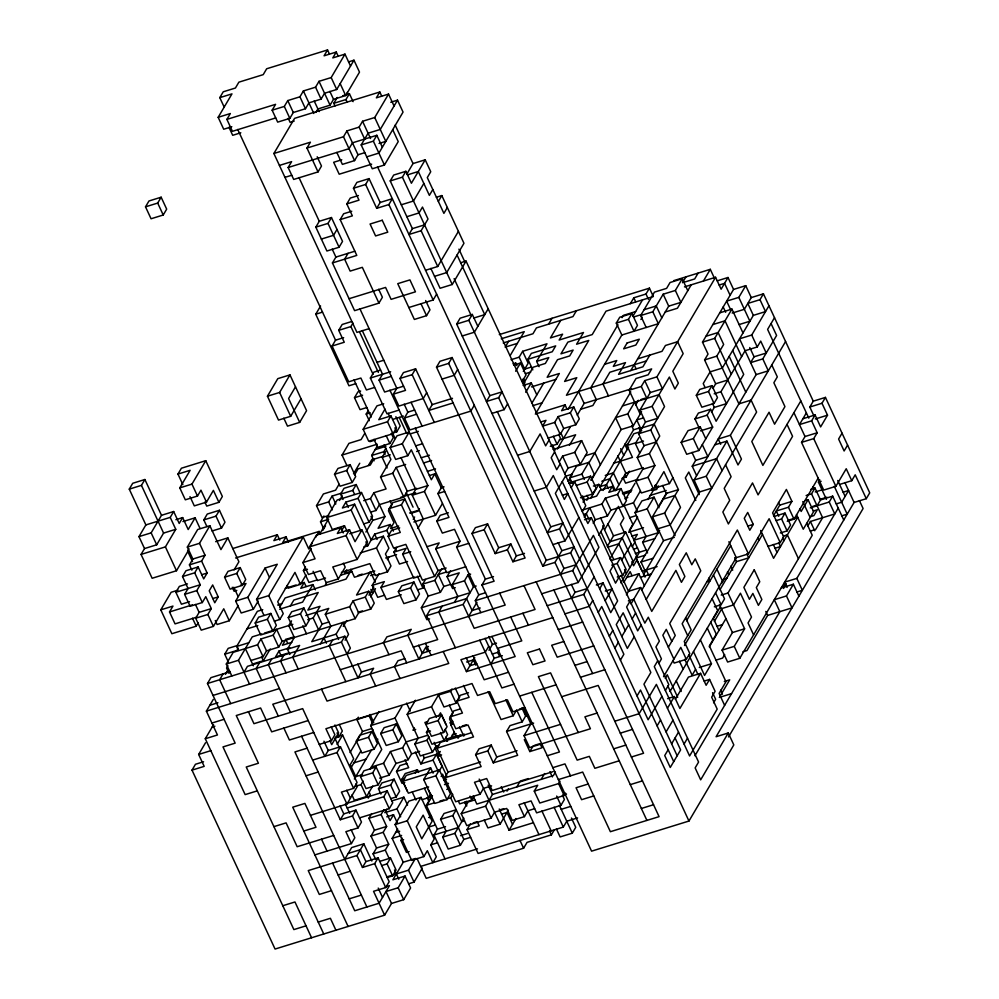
<?xml version="1.0" encoding="UTF-8"?>
<svg xmlns="http://www.w3.org/2000/svg" width="999" height="999" viewBox="0 0 999 999"><rect width="100%" height="100%" fill="white"/><g stroke="black" fill="none" stroke-linecap="round" stroke-linejoin="round"><path stroke-width="1.5" d="M145.517 206.83L148.976 200.974L161.139 197.215L166.683 209.141L163.224 214.997L151.061 218.769L145.517 206.83L157.692 203.072L161.139 197.215M224.101 106.918L219.792 97.64L223.252 91.783L235.427 88.024L238.873 82.168L263.224 74.638L266.671 68.769L327.535 49.95L329.383 53.921M231.818 126.723L223.701 129.233L218.169 117.308L231.968 93.881L219.792 97.64M275.712 117.932L232.43 131.319L226.898 119.393L230.344 113.536L218.169 117.308M315.834 112.462L317.907 108.953L330.082 105.182L333.529 99.326L345.704 95.567L359.503 72.128L353.971 60.202L336.713 89.485L324.55 93.257L321.091 99.113L308.916 102.872L305.469 108.741L293.294 112.5L289.847 118.357L277.672 122.128L272.14 110.19L275.587 104.333L226.898 119.393M272.14 110.19L284.315 106.431L287.762 100.574L299.937 96.803L303.384 90.946L315.559 87.188L319.006 81.331L331.181 77.56L344.98 54.133L350.524 66.059M327.535 49.95L324.088 55.807L336.263 52.048L338.099 56.019M369.118 328.646L356.943 332.405L273.888 153.496L294.593 118.344L379.807 91.995L381.655 95.966M336.263 52.048L332.804 57.905L344.98 54.133M317.183 156.781L321.491 166.059L318.032 171.915L293.694 179.445L288.149 167.507L291.608 161.651L279.433 165.422M318.032 171.915L306.968 148.052L310.414 142.195L273.888 153.496M335.027 105.956L333.791 103.309L337.25 97.452M333.791 103.309L345.966 99.538L349.413 93.681L353.109 101.636M138.973 536.625L145.879 524.912L129.271 489.135L132.717 483.279L144.892 479.508L161.501 515.297L151.149 532.867L138.973 536.625L144.518 548.563L141.059 554.42L152.135 578.271L176.486 570.741L188.212 550.824M306.968 148.052L343.481 136.763L346.928 130.906L359.103 127.135L362.562 121.279L374.725 117.52L388.536 94.093L394.068 106.019M129.271 489.135L141.446 485.364L144.892 479.508M379.807 91.995L376.361 97.852L388.536 94.093M392.707 129.658L398.239 141.583L384.44 165.01L372.265 168.781L361.188 144.917L368.094 133.204L380.269 129.445L397.515 100.162L403.059 112.088L378.908 153.084L366.733 156.855M336.85 152.447L342.382 164.385L354.558 160.614L358.004 154.758L364.772 152.672M315.834 227.148L319.28 221.291L331.456 217.532L342.532 241.383L339.086 247.24L326.91 251.011L315.834 227.148L328.009 223.389L331.456 217.532M361.188 144.917L373.364 141.159L376.823 135.302L382.355 147.228M182.879 484.677L177.959 474.075L181.406 468.219L205.757 460.689L222.365 496.466L218.918 502.322L206.743 506.093L204.895 502.11M378.696 289.31L382.392 297.265L378.933 303.122L354.595 310.652L332.442 262.937L356.793 255.407L340.184 219.618L352.36 215.859L346.815 203.933L358.991 200.162L353.459 188.237L356.905 182.38L369.081 178.609L380.157 202.472L376.698 208.329L365.634 184.465L369.081 178.609M346.815 203.933L350.274 198.077L358.391 195.567M189.997 496.603L194.305 505.881L206.481 502.11L200.949 490.184L197.49 496.041L185.327 499.812L179.783 487.874L190.135 470.304L177.959 474.075M340.184 219.618L343.631 213.761L351.748 211.251M337 229.458L333.541 235.314L321.366 239.073M145.879 524.912L170.23 517.382L173.676 511.525L179.208 523.451L182.667 517.594L188.199 529.532L195.105 517.819L200.025 528.421M179.783 487.874L191.958 484.115L205.757 460.689M144.518 548.563L156.693 544.792L163.586 533.079L175.762 529.32L170.23 517.382M332.442 262.937L335.901 257.08L354.832 251.224M141.059 554.42L165.409 546.89L175.762 529.32M406.855 216.708L419.018 212.937L422.477 207.08L428.009 219.006L421.116 230.719L408.941 234.49L412.387 228.634L390.234 180.919L393.693 175.062L405.869 171.304L411.401 183.229L425.199 159.803L430.744 171.728L427.285 177.585L443.893 213.361L447.352 207.505M348.064 253.309L344.618 259.166L350.149 271.104L362.325 267.332L378.933 303.122M301.036 398.738L290.684 416.308L278.509 420.079L267.445 396.216L277.797 378.646L289.96 374.887L306.581 410.664L299.675 422.377L287.5 426.148L283.816 418.194M355.731 383.691L348.963 385.789L315.746 314.223L320.579 306.019M206.481 502.11L213.386 490.397L218.918 502.322M390.234 180.919L402.41 177.16L405.869 171.304M376.698 208.329L388.873 204.558L392.332 198.701L380.157 202.472M406.818 174.101L413.024 163.561L425.199 159.803M191.883 570.167L189.423 564.872L192.882 559.015L187.337 547.09L197.69 529.507L209.865 525.749L220.941 549.6L227.834 537.887L238.911 561.75L234.078 569.942M206.893 526.535L203.821 519.905L207.268 514.048L219.443 510.289L224.987 522.215L221.528 528.071L212.063 530.993M267.445 396.216L279.62 392.457L289.96 374.887M188.986 548.726L187.6 551.061L192.52 561.663M187.337 547.09L199.513 543.319L209.865 525.749M198.289 622.664L196.216 626.186L171.865 633.716L160.789 609.852L171.141 592.282L177.909 590.197M203.821 519.905L215.996 516.146L219.443 510.289M215.26 620.529L217.108 624.512L229.283 620.741L223.751 608.816L213.399 626.385L201.224 630.157L195.692 618.219L207.854 614.46L211.313 608.603L205.769 596.678L202.322 602.534L190.147 606.293L184.615 594.368L188.062 588.511L182.53 576.585L185.976 570.729L198.152 566.957L203.684 578.883L207.143 573.026L201.598 561.101L205.045 555.244L199.513 543.319M295.504 386.813L288.599 398.526L299.675 422.377M189.548 601.698L181.431 604.208L175.886 592.282L179.345 586.413L187.45 583.903M196.691 617.182L175.05 623.875L169.518 611.95L172.964 606.093L160.789 609.852M423.838 183.441L413.486 201.011L401.311 204.77M182.53 576.585L194.705 572.814L198.152 566.957M374.525 387.462L366.408 389.972L360.876 378.047L348.701 381.805L332.093 346.029L344.268 342.257L338.723 330.332L342.182 324.475L351.648 321.541M332.093 346.029L335.539 340.172L343.656 337.662M338.723 330.332L350.899 326.573L352.972 323.052M432.829 189.51L429.37 195.367L418.306 171.516L407.48 174.862M184.615 594.368L196.791 590.609L200.237 584.752L194.705 572.814M438.361 201.436L441.808 195.579L463.961 243.294L446.703 272.577L434.528 276.348M195.692 618.219L199.138 612.362L211.313 608.603M224.588 577.222L228.034 571.353L240.21 567.594L245.742 579.52L242.295 585.377L230.12 589.148L224.588 577.222L236.763 573.451L240.21 567.594M218.207 596.89L214.76 602.747L209.228 590.821L212.675 584.964L218.207 596.89L212.799 598.563M366.795 407.555L360.04 409.64L354.495 397.714L357.954 391.858L360.651 391.021M258.192 601.036L253.371 609.24L241.196 612.999L235.652 601.073L246.004 583.503L240.597 585.177M279.782 540.072L277.322 534.765L273.876 540.621L286.051 536.863L288.511 542.157M399.15 410.052L386.975 413.811L370.367 378.034L373.813 372.177L380.582 370.08M425.549 270.267L437.724 266.508L458.416 231.368M229.283 620.741L238.249 605.519M235.652 601.073L247.827 597.302L265.085 568.019L277.26 564.26L256.556 599.4L263.936 615.309M286.051 536.863L282.592 542.719L319.118 531.418L320.342 534.065M403.559 386.188L384.627 392.045L379.083 380.119L382.542 374.263L362.237 330.532M408.828 307.517L433.166 299.987L436.625 294.131M257.317 790.858L245.142 794.617L222.989 746.915L235.165 743.144L207.48 683.503L210.926 677.647L229.87 671.79M228.421 662.175L224.738 654.22L228.184 648.363L237.65 645.441M346.965 465.684L342.045 455.082L348.938 443.369L361.114 439.597L364.56 433.741M369.268 420.704L366.196 414.073L368.256 410.564M349.051 298.713L385.577 287.425L391.108 299.35L415.459 291.82L409.927 279.895L397.752 283.654L414.36 319.443L426.536 315.672L429.982 309.815L425.674 300.537M334.528 474.288L337.974 468.431L350.149 464.66L355.681 476.585L352.235 482.442L340.06 486.213L334.528 474.288L346.69 470.517L350.149 464.66M328.808 515.509L322.04 517.607L316.508 505.681L323.401 493.968L335.577 490.197L339.023 484.34M384.99 409.128L378.783 419.68L390.959 415.909L396.491 427.834L393.044 433.691L368.693 441.221L363.161 429.295L376.96 405.869L383.716 403.783M231.83 675.973L226.298 664.048L233.192 652.335L257.542 644.805L260.989 638.948L273.164 635.177L276.611 629.32L282.155 641.258L278.696 647.115L266.521 650.873L263.074 656.73L250.899 660.501M238.486 650.449L236.638 646.478L257.342 611.338L262.749 609.665M256.556 599.4L268.731 595.629L303.234 537.062L308.766 548.988L312.212 543.131M430.844 268.394L440.072 288.274L452.247 284.503L466.046 261.076L587.849 523.488L591.308 517.632L668.818 684.615L665.371 690.471M223.102 673.888L219.655 679.745L230.732 703.596M227.934 665.684L226.561 668.031L229.021 673.326M238.286 648.114L236.913 650.461L224.738 654.22M255.195 623.039L258.641 617.182L270.816 613.423L276.348 625.349L272.902 631.206L260.727 634.964L255.195 623.039L267.357 619.28L270.816 613.423M225.437 674.35L228.197 669.667M426.685 392.682L423.239 398.539L398.888 406.069L393.344 394.143L405.519 390.372L399.987 378.446L403.434 372.59L415.609 368.831L432.217 404.607L428.771 410.464L453.121 402.934M316.508 505.681L328.671 501.91L332.13 496.053L341.596 493.131M306.044 925.823L293.868 929.594L205.282 738.748L217.457 734.977L206.381 711.126L213.287 699.412M393.344 394.143L396.803 388.286L359.89 308.766M226.298 664.048L238.461 660.289L252.272 636.85L261.738 633.928M323.576 528.446L320.504 521.815L323.951 515.959M343.369 563.211L345.217 567.182L338.324 578.908L326.149 582.667L320.604 570.741L308.429 574.5L302.897 562.574L315.072 558.816L309.54 546.878L316.433 535.164L340.784 527.634L343.244 532.942M346.953 531.056L344.493 525.761L332.317 529.52L326.785 517.594L337.138 500.024L361.488 492.495L372.552 516.358L369.106 522.215L363.698 523.888M343.044 499.475L340.584 494.168L344.031 488.311L356.206 484.552L359.902 492.495M315.672 537.275L319.118 531.418M353.534 473.788L359.752 463.236M399.987 378.446L412.162 374.687L415.609 368.831M302.897 562.574L311.176 548.513M320.155 533.291L328.434 519.23M339.473 500.487L342.232 495.804M354.645 474.725L358.104 468.856L370.279 465.097L373.726 459.24L383.191 456.306M322.752 530.481L325.512 525.786M363.161 429.295L387.5 421.765L390.959 415.909M279.62 607.317L285.14 597.951L346.004 579.12L351.536 569.755M317.083 579.957L308.966 582.467L303.421 570.529L305.494 567.02M244.006 672.215L247.452 666.358L344.842 636.238L350.374 648.164L346.928 654.02M374.126 460.801L371.665 455.494L377.185 446.128M205.282 738.748L213.561 724.687M361.488 492.495L358.029 498.351L345.854 502.122L342.407 507.979L354.583 504.208L371.191 539.997L383.366 536.226L388.898 548.151L385.452 554.008L390.984 565.946L387.537 571.803L375.362 575.561L369.83 563.636L341.421 572.427M340.584 494.168L352.759 490.409L356.206 484.552M368.469 465.334L371.928 459.478L374.625 458.641M386.863 876.885L408.504 870.191L415.409 858.478L403.234 862.237L392.882 879.807L405.057 876.048L410.589 887.974L403.696 899.687L391.521 903.446L384.615 915.171L275.062 949.05L192.008 770.129L204.183 766.37L198.651 754.445L205.544 742.732M274.388 621.166L279.795 619.492L283.254 613.636L277.71 601.71L294.967 572.415L300.499 584.353L288.324 588.111L287.1 585.464M300.499 584.353L306.019 574.974M192.008 770.129L195.454 764.272L203.571 761.762M290.409 605.894L293.868 600.037L318.206 592.507L307.867 610.077L320.03 606.318L313.137 618.031L307.729 619.705M306.056 586.45L304.22 582.467L300.761 588.324L312.937 584.565L315.397 589.86M489.897 395.616L502.072 391.858L498.626 397.714L486.451 401.473L489.897 395.616L456.68 324.051L460.127 318.194L472.302 314.435L477.847 326.361M259.628 662.587L256.181 668.443L261.713 680.369M371.665 455.494L383.828 451.735L385.901 448.214M474.275 405.244L470.829 411.101L409.965 429.92L404.42 417.994L407.867 412.137L414.635 410.052M373.988 439.348L377.684 447.302L389.847 443.531L393.306 437.674L391.458 433.703M391.346 433.491L396.753 431.818L400.199 425.961L395.891 416.683M340.784 527.634L337.337 533.491L349.5 529.732L355.045 541.658L361.938 529.945L367.482 541.87L357.13 559.44L332.779 566.97L338.324 578.908M326.785 517.594L351.136 510.064L354.583 504.208M387.1 467.957L382.18 457.355L385.639 451.498M288.261 617.607L291.708 611.75L303.883 607.979L309.415 619.904L305.969 625.761L293.793 629.532L288.261 617.607L300.437 613.836L303.883 607.979M252.522 664.06L263.336 660.714L270.242 649M512.924 561.763L516.371 555.906L510.839 543.98L507.38 549.837L512.924 561.763L525.099 558.004L436.501 367.157L439.96 361.301L452.135 357.53L546.253 560.302L542.807 566.158L448.676 363.386L452.135 357.53M390.122 447.515L397.015 435.801L409.19 432.03L402.285 443.743L390.122 447.515L395.654 459.44L407.829 455.669L411.276 449.812L427.884 485.601L424.438 491.458L412.262 495.217L423.339 519.08L417.819 528.446M341.733 530.444L344.493 525.761M291.546 620.879L288.786 625.561L294.318 637.487L287.425 649.2L289.885 654.507M312.937 584.565L302.585 602.135L279.595 609.24M456.68 324.051L468.856 320.292L472.302 314.435M271.803 658.828L268.344 664.685L290.497 712.387M309.54 546.878L346.054 535.589L349.5 529.732M363.711 500.661L370.467 498.563L373.926 492.707L386.089 488.948L380.557 477.023L390.909 459.44L384.14 444.867M289.785 647.739L278.958 651.086L275.512 656.942L287.687 653.184M293.981 636.863L285.864 639.372L282.417 645.229L291.883 642.307M283.978 655.057L280.519 660.913L286.064 672.839M325.374 584.777L326.76 582.429M488.186 308.791L474.388 332.217L462.212 335.976M380.557 477.023L392.732 473.251L396.178 467.395L405.644 464.473M457.667 369.455L454.22 375.312L442.045 379.083M370.592 512.162L376.011 510.489L379.458 504.632L403.808 497.102L407.255 491.246L416.72 488.324M365.921 532.042L372.814 520.329L384.99 516.57L373.926 492.707M346.778 569.755L344.717 573.276L351.473 571.178M320.492 643.768L330.844 626.198L325.312 614.26L328.758 608.403L305.769 615.521M388.112 536.226L400.287 532.455L389.21 508.603L392.657 502.747L404.832 498.976L438.062 570.541L434.602 576.398L422.427 580.169L405.819 544.38L393.643 548.151L388.112 536.226L391.558 530.369L399.675 527.859M363.686 547.102L367.744 545.854L374.637 534.14L386.813 530.369L390.272 524.512L393.344 531.143M384.99 516.57L378.097 528.284L390.272 524.512M328.883 622.015L322.128 624.1L311.775 641.67L336.114 634.14L343.019 622.427L348.551 634.353L345.105 640.209M389.21 508.603L401.386 504.832L404.832 498.976M360.239 552.959L376.461 547.939L383.366 536.226M391.221 527.322L393.981 522.639L388.449 510.714L391.895 504.857L390.047 500.874M412.262 495.217L415.709 489.36L427.884 485.601M325.312 614.26L349.65 606.73L353.109 600.874L365.284 597.115L368.731 591.258L374.263 603.184L370.816 609.04L358.641 612.812L355.194 618.668L282.155 641.258M332.667 639.997L329.22 645.854L345.829 681.643M508.628 341.283L505.182 347.14L517.357 343.381M343.281 626.41L346.728 620.554M441.558 488.461L434.79 473.888L431.343 479.745L389.922 390.172M384.478 595.242L377.722 597.327L372.177 585.402L379.083 573.688M387.362 559.627L388.736 557.28M407.567 561.55L399.45 564.06L393.918 552.122L396.678 547.44M413.236 519.33L414.61 516.982M419.443 508.791L418.069 511.126L411.301 513.224M207.48 683.503L341.396 642.095L344.842 636.238M368.993 595.229L373.826 587.037M510.452 355.095L524.25 331.668L501.261 338.773M370.641 596.865L375.462 588.673M401.323 594.817L386.438 599.425L380.906 587.487L384.353 581.63L372.177 585.402M480.831 612.612L475.299 600.674L478.746 594.817L456.605 547.115L460.052 541.258L454.52 529.32L442.345 533.091L436.8 521.166L448.976 517.395L437.912 493.543L441.358 487.687L444.056 486.85M420.467 575.986L413.711 578.071L402.634 554.22L406.081 548.364L393.918 552.122M514.348 365.384L515.721 363.037L516.958 365.696M511.063 359.69L519.168 357.18L522.627 351.323L546.965 343.793L536.625 361.363L539.085 366.67M515.634 371.228L520.467 363.037L526.011 374.962L522.552 380.819L525.012 386.126M413.873 522.002L435.514 515.309L442.407 503.596M527.897 359.278L531.343 353.421L555.694 345.891L552.247 351.748L527.897 359.278L532.817 369.88M548.601 324.138L552.047 318.281M523.326 371.453L528.159 363.249L522.627 351.323M436.8 521.166L440.259 515.309L448.376 512.799M491.983 413.411L504.158 409.64L507.617 403.783M398.351 591.67L401.798 585.814L413.973 582.055L419.505 593.98L416.059 599.837L403.883 603.608L398.351 591.67L410.527 587.912L413.973 582.055M522.477 381.755L523.863 379.408M523.513 383.628L533.166 367.22L545.342 363.461L548.788 357.605L536.625 361.363M560.776 320.367L550.424 337.937L562.599 334.178L559.14 340.035L583.491 332.505L576.585 344.218L588.761 340.447L564.61 381.456L576.785 377.684L566.433 395.254L651.648 368.906L648.201 374.762L636.026 378.521L629.133 390.234L640.197 414.098M525.761 392.282L531.281 382.917L536.813 394.842M375.711 686.038L370.179 674.113L373.626 668.256L361.451 672.015L358.004 677.871L341.396 642.095M465.721 566.783L446.778 572.639L435.701 548.788L439.16 542.932L426.985 546.69M576.398 310.751L572.951 316.608L536.426 327.897L532.979 333.753L503.221 342.957M429.57 618.881L426.873 619.717L421.328 607.792L428.234 596.078L422.702 584.14L425.462 579.457M319.28 744.417L331.456 740.646L334.902 734.789L331.218 726.835M417.545 589.797L422.964 588.124L424.338 585.776M531.98 403.034L543.718 383.129M310.439 815.346L346.965 804.045L341.433 792.12L353.596 788.361L357.055 782.504L340.447 746.715L328.271 750.486L324.812 756.343L302.672 708.628L253.971 723.688L248.439 711.763M334.827 738.149L338.886 736.887L342.332 731.031L339.26 724.4M337.075 744.38L342.595 735.014L353.671 758.865L350.224 764.722L355.756 776.648L362.512 774.562M422.702 584.14L434.865 580.382L441.77 568.668M535.876 413.336L559.34 373.501L547.165 377.272L557.517 359.69L569.692 355.931L573.139 350.075L560.963 353.833L567.869 342.12L592.22 334.59L606.018 311.164L653.358 296.528M312.65 760.102L336.988 752.572L340.447 746.715M350.037 752.547L362.462 731.468L356.918 719.542L358.304 717.195M488.723 646.303L485.277 652.16L460.926 659.69L466.458 671.615L515.159 656.555L481.93 584.989L494.105 581.218L471.965 533.503L475.412 527.647L487.587 523.888L498.663 547.739L495.204 553.596L484.14 529.745L487.587 523.888M455.282 587.712L452.584 588.548L447.04 576.623L450.499 570.754M413.336 647.127L437.674 639.597L426.61 615.734L430.057 609.877L466.57 598.588L472.115 610.514L480.232 608.004M428.234 596.078L440.409 592.307L443.856 586.45L450.624 584.365M356.331 741.071L359.777 735.214L371.953 731.455L377.485 743.381L374.038 749.238L361.863 752.996L356.331 741.071L368.506 737.312L371.953 731.455M454.408 602.347L457.854 596.49L452.322 584.565L459.215 572.852L447.04 576.623M370.005 769.367L381.73 749.462L370.654 725.599L378.933 711.55M442.232 606.118L438.773 611.975L455.394 647.752M351.173 767.532L360.826 751.136M371.878 732.392L373.251 730.044M540.571 422.015L545.978 420.342L542.532 426.198L554.695 422.427L558.154 416.571L570.329 412.812L573.776 406.955L579.308 418.881L575.861 424.737L563.686 428.496L560.239 434.353L548.064 438.124M566.895 408.828L565.047 404.857L561.6 410.714L573.776 406.955M452.322 584.565L464.485 580.806L467.944 574.949L470.641 574.113M580.694 409.278L592.869 405.519L596.316 399.662L590.784 387.724L621.84 335.015L616.296 323.089L619.755 317.232L631.917 313.461L637.462 325.387L634.003 331.243L628.471 319.318L631.917 313.461M428.471 646.503L425.774 647.34L418.868 659.053L407.792 635.202L411.251 629.333L386.9 636.863L383.454 642.732L388.986 654.657M549.1 439.997L545.641 445.854L540.109 433.928L529.757 451.498L517.582 455.257M568.256 409.066L617.944 324.725M622.077 317.694L623.463 315.347L635.639 311.588M630.357 303.634L633.816 297.777L645.991 294.018L649.437 288.162L653.134 296.104M380.669 733.541L384.128 727.684L396.303 723.925L401.835 735.851L398.389 741.708L386.213 745.466L380.669 733.541L392.844 729.782L396.303 723.925M354.37 778.995L371.628 749.712M376.461 741.508L377.834 739.16M360.502 776.648L363.948 770.791L376.123 767.02L381.655 778.945L378.209 784.802L366.034 788.573L360.502 776.648L372.677 772.876L376.123 767.02M370.654 725.599L395.005 718.069L401.898 706.355M550.287 446.291L557.055 444.193L560.501 438.336L558.653 434.365M426.61 615.734L463.124 604.445L473.476 586.875L476.186 586.038M632.879 316.271L642.532 299.875M346.965 804.045L357.317 786.475L356.081 783.828M554.632 451.923L551.186 457.779L556.718 469.705L560.164 463.848M557.23 449.113L570.342 426.848M577.247 415.134L584.14 403.421L631.493 388.786M301.573 736.251L340.322 819.742L343.781 813.885L355.956 810.127L361.488 822.052L358.042 827.909L345.866 831.668L351.398 843.593L314.885 854.894M355.619 786.275L361.026 784.602L363.099 781.081M481.93 584.989L485.389 579.133L493.506 576.623M646.178 327.485L640.646 315.559L654.445 292.133L666.62 288.361L670.067 282.505L682.242 278.746L687.774 290.672M438.661 745.491L435.964 746.328L432.505 752.185L420.342 755.943L414.797 744.018L418.244 738.161L407.18 714.31L415.459 700.249M640.908 319.53L642.295 317.195M559.14 461.975L562.587 456.118L574.762 452.36L581.655 440.646L587.2 452.572L580.294 464.285L568.119 468.044L564.672 473.901M468.668 616.371L476.948 602.31M569.405 445.342L575.624 434.802L559.39 439.822M340.322 819.742L352.497 815.983L355.956 810.127M371.378 767.032L383.554 763.261L390.447 751.548L402.622 747.789L406.081 741.932L427.722 735.239M351.935 794.992L354.395 800.299L366.571 796.528L372.777 785.988M640.646 315.559L652.822 311.788L663.174 294.218L675.349 290.459L682.242 278.746M368.206 798.164L370.279 794.655L369.043 791.995M380.931 794.08L378.471 788.785L381.93 782.929L394.093 779.158L399.637 791.096L396.191 796.952L390.771 798.626M414.36 727.871L412.974 730.219L415.684 729.382M379.62 778.121L389.086 775.187L395.991 763.473L408.166 759.715L411.613 753.858L419.73 751.348M565.709 475.774L555.357 493.344L610.726 612.624L617.619 600.911L562.25 481.63M407.18 714.31L431.518 706.78L438.424 695.067L450.599 691.296L451.973 688.96M351.398 843.593L354.845 837.736L351.161 829.794M630.756 370.579L668.706 306.144L680.881 302.385L675.349 290.459M682.504 282.717L685.963 276.86M344.767 859.29L351.66 847.577L363.836 843.818L371.84 861.038M375.549 859.165L373.089 853.858L376.536 848.001L371.004 836.076L374.45 830.219L368.918 818.293L371.678 813.611M404.757 782.529L402.048 783.366L396.516 771.44L399.962 765.571L406.73 763.486M572.14 483.179L569.68 477.872L576.585 466.158L588.761 462.4L594.293 474.325L590.846 480.182M568.918 479.982L572.365 474.125L565.596 476.223M347.227 808.029L383.753 796.74L387.2 790.883L392.732 802.809L389.285 808.666L359.528 817.869M378.471 788.785L390.646 785.014L394.093 779.158M445.142 729.307L447.602 734.602L444.155 740.459L431.98 744.23L426.448 732.292L428.521 728.783M571.241 487.699L574.687 481.843L585.764 505.706L582.317 511.563M649.825 355.095L642.931 366.808L618.581 374.338L625.486 362.625L613.311 366.396L616.758 360.539L604.582 364.298M691.233 284.815L677.434 308.241L665.259 312M698.126 273.102L694.68 278.958L683.865 282.305M438.436 716.358L440.509 712.849L446.041 724.774M331.493 890.671L319.318 894.442L308.241 870.591L356.943 855.531L363.836 843.818M368.918 818.293L381.094 814.522L383.853 809.839M407.33 791.308L401.785 779.382L405.244 773.526L417.407 769.767L418.643 772.414M550.799 526.823L547.352 532.679L559.527 528.921L562.974 523.064L550.799 526.823L497.277 411.526M569.68 477.872L581.855 474.113L588.761 462.4M588.673 463.336L630.769 391.87M466.458 671.615L474.737 657.554M441.546 714.722L429.37 718.481L425.924 724.337L438.086 720.579L441.546 714.722L447.077 726.648L443.631 732.504L431.456 736.263L424.887 722.464L427.597 721.628M428.646 786.912L408.354 793.181L402.822 781.255L406.268 775.399L430.619 767.869L433.079 773.164M414.797 744.018L426.973 740.259L429.046 736.738M386.875 809.128L384.802 812.649L396.978 808.878L403.871 797.165L407.567 805.119M629.133 390.234L641.296 386.476L644.755 380.619L656.93 376.848L715.571 277.285L721.116 289.211L728.009 277.497L733.553 289.423L702.497 342.133L708.041 354.071L704.582 359.927L715.659 383.778L712.899 388.461M703.408 281.044L710.301 269.33L714.61 278.609M491.608 785.863L483.491 788.373L480.032 794.23L455.694 801.76L444.617 777.909L448.064 772.052L436.988 748.201L473.514 736.9L467.982 724.974L455.806 728.733L450.262 716.807L462.437 713.049L456.905 701.123L460.352 695.267L468.469 692.757M438.424 695.067L443.956 706.992L456.131 703.221L458.891 698.538M415.347 773.276L417.407 769.767M415.322 751.972L420.866 763.91L424.313 758.041L436.488 754.282L442.02 766.208L439.26 770.891M576.311 485.402L587.125 482.055L590.584 476.198L596.116 488.136L592.669 493.993L580.494 497.752M591.458 479.945L621.128 429.57L615.584 417.644L627.759 413.886L634.665 402.172M488.986 650.274L492.432 644.417L496.491 643.169M450.262 716.807L453.721 710.951L460.477 708.865M356.943 855.531L362.475 867.457L365.921 861.6L378.097 857.829L389.173 881.692L385.726 887.549L373.551 891.308L384.615 915.171M371.004 836.076L383.179 832.317L386.625 826.46L381.094 814.522M397.215 822.689L393.531 814.734L390.072 820.591L385.152 809.989M635.614 404.97L638.373 400.287M438.886 756.38L435.189 748.438L436.575 746.091M436.988 748.201L440.447 742.344L471.553 732.717M464.448 734.19L456.331 736.7L450.799 724.774L452.859 721.253M583.091 502.197L584.465 499.85L596.64 496.091L600.099 490.234L612.262 486.463L614.11 490.447M395.08 824.562L408.891 801.136L421.054 797.377L432.13 821.228L421.778 838.798L416.246 826.872L423.151 815.159L434.215 839.01L430.769 844.867L436.301 856.805L432.854 862.661L427.322 850.723L423.863 856.593L411.7 860.351L395.08 824.562L407.255 820.803L421.054 797.377M420.866 763.91L433.042 760.139L436.488 754.282M586.8 500.312L588.186 497.977L586.95 495.329M656.043 484.677L657.267 487.325L669.442 483.566L663.91 471.64L653.558 489.21L641.383 492.969L635.851 481.043L642.744 469.33L637.212 457.405L644.105 445.691L638.573 433.766L645.479 422.04L639.934 410.114L650.287 392.545L662.462 388.786L656.93 376.848M490.809 664.085L494.255 658.229L502.372 655.719M492.295 654.045L497.714 652.372L499.088 650.024M402.822 781.255L439.348 769.954L450.412 793.818L446.965 799.675L434.79 803.433L423.713 779.582L430.619 767.869M446.753 776.036L437.525 756.156L440.284 751.473M446.491 740.921L447.864 738.586L457.342 735.651M362.475 867.457L374.65 863.685L378.097 857.829M552.897 544.605L565.059 540.846L578.871 517.42M590.521 498.439L598.801 484.378L601.261 489.685M621.128 429.57L633.304 425.811L641.583 411.75M450.199 739.048L454.345 732.017M373.089 853.858L385.264 850.099L388.711 844.242L383.179 832.317M403.234 862.237L392.157 838.386L397.677 829.008M542.807 566.158L554.982 562.4L561.875 550.686L574.05 546.915L570.604 552.772L546.253 560.302M599.75 487.187L633.566 429.795L640.322 427.697M584.228 517.17L589.747 507.804L595.279 519.73L593.206 523.239M613.523 463.261L632.467 457.405L626.922 445.479L633.828 433.766L640.584 431.68M639.934 410.114L652.11 406.356L669.355 377.073L674.899 388.998L678.346 383.141L672.814 371.216L683.166 353.634L677.622 341.708L665.446 345.479L662 351.336L637.649 358.866M603.034 490.459L628.571 447.115M423.713 779.582L435.889 775.823L439.348 769.954M457.979 738.336L460.039 734.814M381.668 865.571L387.088 863.898L390.534 858.041L396.066 869.979L392.619 875.836L387.212 877.509M409.128 851.56L406.418 852.397L400.886 840.471L402.26 838.136M639.697 452.872L635.389 443.593L638.836 437.737M421.99 799.687L428.746 797.602L430.819 794.08M441.171 776.51L442.557 774.163L445.017 779.47M560.514 574.325L563.96 568.468L576.136 564.697M581.63 510.314L601.922 504.033L605.369 498.176L617.544 494.418L620.991 488.561L626.523 500.487L623.076 506.343L610.901 510.114L607.454 515.971L595.279 519.73M612.262 486.463L608.816 492.32L620.991 488.561M445.03 858.89L433.953 835.039L437.4 829.182L426.336 805.319L431.855 795.953M425.562 807.429L429.008 801.573L427.172 797.602M429.707 800.399L431.768 796.89M638.573 433.766L650.749 429.995L664.547 406.568L659.015 394.642L622.489 405.931M643.406 467.669L625.824 473.101L615.471 490.671L609.939 478.746L601.823 481.256M622.027 478.334L626.086 477.085L629.545 471.228M475.299 600.674L572.689 570.554L593.394 535.414L598.925 547.34L578.221 582.492L541.708 593.781M429.458 817.719L430.831 815.384M598.751 535.177L604.27 525.799L600.574 517.844M702.497 342.133L714.672 338.374L731.93 309.091L742.994 332.942M730.956 310.414L726.648 301.136L738.823 297.377L745.729 285.664L751.26 297.59L744.355 309.303L732.192 313.062M604.532 529.782L617.644 507.517M637.212 457.405L649.387 453.633L659.727 436.063L654.195 424.138L642.02 427.897M625.411 499.55L635.077 483.154M444.617 777.909L481.131 766.62L475.599 754.682L479.045 748.825L491.221 745.067L496.765 756.992L493.306 762.849L487.774 750.923L491.221 745.067M446.615 799.05L450.674 797.789L452.747 794.28M391.521 903.446L385.989 891.52L398.164 887.761L405.057 876.048M440.596 819.342L444.043 813.486L456.218 809.727L452.772 815.584L440.596 819.342L446.128 831.268L442.682 837.125L448.214 849.063L460.389 845.291L463.836 839.435L470.604 837.349M571.59 598.176L575.037 592.32L587.212 588.561M704.582 359.927L716.758 356.156L723.663 344.443L718.119 332.517L705.943 336.276M607.305 546.391L613.511 535.851L625.686 532.08L636.763 555.943L620.891 582.879M635.851 481.043L648.014 477.285L654.919 465.559L649.387 453.633M696.315 395.279L699.775 389.423L711.95 385.651L717.482 397.59L714.035 403.446L701.86 407.205L696.315 395.279L708.491 391.508L711.95 385.651M622.627 506.156L633.453 502.809L640.347 491.096M408.628 883.79L414.048 882.117L422.327 868.056M547.24 605.706L583.766 594.417L594.118 576.848M488.124 691.708L501.048 719.542L513.224 715.771L516.67 709.914L522.202 721.84L510.039 725.611L506.58 731.468L517.657 755.319L493.306 762.849M705.069 387.537L703.221 383.566L710.127 371.853L722.302 368.082L753.346 315.372L747.814 303.446L759.989 299.675L763.436 293.818L813.261 401.173L809.814 407.03L814.123 416.308M647.552 552.959L642.632 542.357L646.078 536.5L635.014 512.637L641.907 500.924L654.083 497.165L659.003 507.767M465.022 803.621L466.408 801.273M609.815 559.028L625.686 532.08M534.652 808.678L527.897 810.776L524.438 816.633L512.275 820.391L506.73 808.466L494.555 812.237L491.108 818.094L466.758 825.624L461.226 813.698L468.131 801.985L474.887 799.887M732.642 350.512L743.718 374.375L716.121 421.228L710.576 409.303L707.13 415.159L712.674 427.085L698.863 450.512L686.7 454.283L681.156 442.345L688.061 430.631L700.237 426.873L705.769 438.798M699.263 428.196L694.954 418.918L698.413 413.062L710.576 409.303M628.633 532.317L637.612 517.082M647.951 499.512L652.784 491.308L651.56 488.661M458.441 801.21L459.665 803.87L471.84 800.099L473.913 796.59M652.447 490.696L656.505 489.435L658.566 485.926M524.625 714.11L526.011 711.775M442.682 837.125L454.857 833.366L463.823 818.131M592.744 600.486L589.298 606.343L564.947 613.873M599.65 588.773L603.096 582.917L625.249 630.619M613.448 565.347L610.002 571.203L615.534 583.129L618.98 577.272M635.014 512.637L647.177 508.878L654.083 497.165M522.202 721.84L525.661 715.983L528.359 715.147M611.75 565.134L617.157 563.461L620.616 557.604L626.148 569.53L622.702 575.387L617.295 577.06M641.633 590.334L699.587 491.945L694.055 480.007L756.156 374.588L739.547 338.798L751.723 335.04L768.968 305.744M621.565 560.414L631.231 544.018M681.156 442.345L693.331 438.586L700.237 426.873M714.173 393.818L720.928 391.733L745.079 350.724L757.254 346.965L760.714 341.109L766.245 353.034L754.07 356.793L750.624 362.649L762.799 358.891L776.598 335.464L771.053 323.539M641.533 569.979L636.001 558.054L639.447 552.197L633.903 540.259L637.362 534.403L631.942 536.076M632.18 546.815L634.939 542.132L629.407 530.207L632.854 524.35L623.626 504.47M669.442 483.566L672.889 477.709M711.538 412.1L714.297 407.417L726.473 403.658L720.928 391.733M577.584 817.894L566.77 821.24L563.311 827.097L478.096 853.458L467.02 829.595L470.479 823.738M643.518 574.65L663.523 540.684L652.459 516.833L666.258 493.394L678.433 489.635L650.749 429.995M597.065 713.061L584.902 716.82L590.434 728.758L529.57 747.577L524.025 735.651L530.931 723.938L523.551 708.029M659.278 506.043L664.797 496.678M665.484 495.504L666.87 493.169M598.289 612.412L601.735 606.555L623.875 654.27L620.429 660.127M605.182 600.699L612.087 588.985L605.319 591.071M461.226 813.698L485.576 806.168L492.47 794.455L553.346 775.624L555.407 772.115M774.512 317.682L767.607 329.395L808.828 418.181M623.913 582.18L630.132 571.628L631.967 575.611M637.025 559.915L633.578 565.771L631.73 561.8M652.459 516.833L664.635 513.061L678.433 489.635M696.54 475.487L692.232 466.208L695.679 460.352L707.854 456.58L702.322 444.655M645.317 571.291L641.008 562.025L659.64 530.394M524.288 739.622L529.832 751.56L533.279 745.704M506.98 791.146L508.366 788.81M626.435 594.817L638.848 573.726L644.392 585.651M516.82 786.925L519.58 782.229M609.353 636.263L612.812 630.406M630.057 601.123L626.61 606.98L637.687 630.844L641.133 624.987M484.228 819.979L487.924 827.921L500.099 824.163L508.379 810.102M631.018 603.933L640.671 587.537L651.748 611.388L675.898 570.392L681.43 582.317L684.889 576.46L679.345 564.535L686.251 552.822L691.783 564.747L695.242 558.891L700.774 570.816L669.717 623.526L675.262 635.451L668.356 647.177M694.055 480.007L706.231 476.248L726.922 441.108L737.999 464.96L741.458 459.103L730.381 435.252L785.576 341.533M614.897 648.201L618.344 642.345M621.79 636.488L628.696 624.762M632.142 618.905L635.601 613.049M499.238 809.028L509.078 830.231L515.984 818.518M646.216 599.462L756.618 412.038L751.086 400.099L738.91 403.871L716.758 356.156M565.534 793.156L564.148 795.504L539.797 803.034L534.265 791.108L537.712 785.251L476.848 804.07L473.164 796.116M541.171 779.395L544.617 773.538M634.228 636.7L627.335 648.413L616.258 624.55L623.164 612.837L650.849 672.477L643.943 684.19L677.16 755.756M534.265 791.108L558.616 783.578L559.989 781.23M416.995 858.466L426.223 878.346L523.601 848.226L527.06 842.369L551.398 834.839L554.158 830.157M524.438 816.633L518.906 804.707L531.081 800.936L536.613 812.861L560.963 805.331L564.41 799.475L562.574 795.504M800.823 400.961L762.874 465.384L751.797 441.533L769.055 412.25L774.587 424.175L784.939 406.605L773.863 382.742L777.322 376.885L771.777 364.96M637.037 695.903L640.496 690.047L673.713 761.613M657.742 660.764L654.295 666.62L698.588 762.05L695.142 767.906L700.674 779.832L728.271 732.966L733.815 744.904L688.96 821.041L591.57 851.16L491.908 636.463M658.691 663.573L661.45 658.89L655.918 646.952L659.365 641.096L648.301 617.245L644.842 623.101L633.778 599.25L628.359 600.923M806.368 412.887L799.462 424.6L811.638 420.829L815.084 414.972L820.629 426.91L827.522 415.197L821.99 403.259L825.436 397.402L869.729 492.832L866.283 498.688L854.108 502.447L716.096 736.738L728.271 732.966M686.563 620.691L730.719 545.716M663.548 676.673L680.794 647.389L686.325 659.315L674.163 663.074L672.926 660.426M753.246 524.388L749.799 530.244L744.255 518.319L747.714 512.462L753.246 524.388L747.839 526.061M839.585 484.453L851.76 480.681L846.228 468.756L835.876 486.326L823.7 490.097L801.548 442.382L805.007 436.526L817.17 432.767L811.638 420.829M556.431 828.983L560.127 836.937L572.302 833.166L575.749 827.309L571.44 818.031M665.184 678.309L667.257 674.787L677.709 697.327M684.502 645.504L736.263 557.654L748.438 553.883L769.13 518.743L780.207 542.594L768.031 546.366M721.69 583.179L724.45 578.496M719.967 589.747L736.525 561.625L748.701 557.867L746.852 553.883M661.912 696.34L648.114 719.767L570.604 552.772M801.548 442.382L813.723 438.623L817.17 432.767M686.325 659.315L689.785 653.458L684.24 641.533L691.146 629.82L685.614 617.882M670.029 691.408L717.644 610.576L712.112 598.651M714.335 606.818L721.091 604.72L724.55 598.863L713.473 575.012M721.228 595.092L727.996 593.006L762.499 534.44M773.538 515.696L779.744 505.144L791.92 501.386L786.388 489.46L772.589 512.887L783.653 536.738L780.207 542.594M720.329 606.83L713.423 618.543L718.968 630.469M714.385 621.353L721.977 608.466M657.105 725.836L660.551 719.979M667.457 708.266L674.35 696.553L679.894 708.478L700.586 673.338L706.131 685.264L709.577 679.407L715.109 691.333L711.663 697.19L717.195 709.115L689.597 755.968L656.38 684.402L639.123 713.698L614.785 721.228M675.312 699.35L688.411 677.097L700.586 673.338M776.161 520.629L781.568 518.956L785.027 513.099L790.559 525.024L787.112 530.881L780.344 532.979M778.758 516.308L776.298 511.001L788.473 507.242L791.92 501.386M695.579 669.367L692.132 675.224L684.752 659.315M709.302 646.865L725.861 618.756M666.083 731.905L672.989 720.192M842.045 433.191L838.598 439.048L844.13 450.974L847.589 445.117M787.249 521.266L794.005 519.168L818.156 478.171M700.399 639.86L711.463 663.723L704.57 675.436L693.493 651.573M796.49 514.635L803.258 529.22L813.611 511.65L808.079 499.712L801.173 511.438L799.949 508.778M806.118 495.529L811.525 493.856L814.972 487.999L820.516 499.937L817.057 505.794M826.423 499.375L818.418 482.142L819.804 479.807M806.705 523.364L812.249 535.289L739.797 658.291L727.622 662.05L722.077 650.124L732.429 632.554L744.605 628.783L727.996 593.006M668.181 749.687L664.722 755.544L670.267 767.469L680.606 749.899L675.074 737.974M671.628 743.83L678.521 732.117M724.675 654.57L722.614 658.079L715.846 660.177M722.077 650.124L734.253 646.365L744.605 628.783M807.667 526.173L810.426 521.478L834.777 513.948L829.232 502.022L832.679 496.166L843.755 520.017M684.065 744.043L687.512 738.186M713.573 702.796L715.646 699.288L712.562 692.657M720.042 696.241L729.707 679.832L724.3 681.505M798.9 596.166L793.368 584.24L786.463 595.953L792.007 607.879L767.657 615.409L746.952 650.549L742.894 651.81M783.528 588.461L786.288 583.778M851.76 480.681L855.206 474.825L866.283 498.688M787.112 587.449L784.64 582.142L796.815 578.384L838.223 508.091M694.954 755.731L779.832 611.65L774.3 599.712L786.463 595.953M728.533 736.95L863.099 508.516L859.402 500.574M348.564 61.876L353.971 60.202M342.657 95.779L349.413 93.681M240.809 132.792L232.692 135.302L229.008 127.348M294.168 121.079L290.11 122.34L288.261 118.357M390.759 102.248L397.515 100.162M376.823 135.302L352.472 142.832L349.013 148.689L288.149 167.507M379.046 143.469L385.801 141.371L374.725 117.52M284.965 177.347L291.733 175.262M341.77 159.778L333.654 162.288L339.198 174.213L371.653 164.173M353.459 188.237L365.634 184.465M436.401 197.253L441.808 195.579M412.387 228.634L424.563 224.862M460.639 262.749L466.046 261.076M315.746 314.223L322.502 312.125M473.926 317.994L484.74 314.648L457.055 255.007M376.998 362.337L383.766 360.239M499.3 334.59L649.437 288.162M673.788 280.632L710.301 269.33M370.367 378.034L390.659 371.753M379.083 380.119L391.258 376.361M684.465 286.9L715.571 277.285M436.501 367.157L448.676 363.386M717.195 280.844L728.009 277.497M354.495 397.714L362.612 395.204M719.155 285.027L724.562 283.354L730.107 295.279M644.093 309.702L656.268 305.931L661.8 317.857M633.541 317.02L641.658 314.51M616.296 323.089L628.471 319.318M733.553 289.423L745.729 285.664M513.024 363.873L515.721 363.037M513.711 365.122L520.467 363.037M366.196 414.073L370.254 412.824M621.84 335.015L658.353 323.713L652.822 311.788M751.26 297.59L763.436 293.818M531.468 367.02L524.712 369.118L519.168 357.18M719.755 312.849L731.93 309.091M525.324 373.713L530.731 372.04M432.217 404.607L452.51 398.339M392.57 419.468L403.396 416.121M404.42 417.994L416.595 414.235M712.849 324.563L725.024 320.804L741.633 356.581M523.164 385.427L531.281 382.917M753.346 315.372L765.521 311.601L759.989 299.675M531.543 386.888L555.894 379.358M739.073 324.575L749.899 321.228L738.823 297.377M369.842 441.695L375.249 440.022M410.227 433.903L418.344 431.393M342.045 455.082L377.21 444.205M646.378 360.951L609.852 372.252L602.959 383.966L608.491 395.891M161.501 515.297L173.676 511.525M375.112 449.637L385.926 446.291M532.617 405.719L542.095 402.784M175.899 519.692L182.667 517.594M415.759 445.829L422.527 443.743M382.18 457.355L390.297 454.845M182.929 521.578L195.105 517.819M535.289 414.061L565.047 404.857M416.608 451.498L419.318 450.661M421.291 457.754L429.408 455.244M423.501 463.012L431.618 460.502M641.083 399.45L645.142 398.201M427.422 471.378L435.527 468.868M715.659 383.778L727.834 380.007M215.659 541.658L227.834 537.887M429.383 475.561L434.79 473.888M756.156 374.588L768.331 370.816L762.799 358.891M643.518 417.857L636.75 419.955L641.67 430.557M192.882 559.015L205.045 555.244M232.692 548.563L277.322 534.765M553.259 449.425L581.655 440.646M320.504 521.815L328.621 519.305M400.749 497.315L415.634 492.719M645.479 422.04L657.642 418.281L652.11 406.356M189.423 564.872L201.598 561.101M437.912 493.543L444.667 491.446M235.602 557.979L303.234 537.062M694.954 418.918L707.13 415.159M585.414 455.719L594.892 452.784L600.424 464.722M201.723 574.7L207.143 573.026M625.224 445.279L627.934 444.443M626.922 445.479L636.4 442.557M409.602 513.011L419.068 510.089M635.389 443.593L643.506 441.083M349.775 533.716L361.938 529.945M644.105 445.691L656.281 441.92M175.886 592.282L200.237 584.752M700.499 430.844L712.674 427.085M390.534 528.496L398.651 525.986M813.261 401.173L825.436 397.402M534.19 491.046L546.366 487.275L553.271 475.561L564.348 499.425L567.794 493.556L562.387 495.229M567.907 481.031L570.616 480.194M809.814 407.03L821.99 403.259M568.943 482.892L590.584 476.198M569.28 483.516L574.687 481.843M730.381 435.252L718.206 439.011L720.666 444.318M605.269 475.399L613.386 472.889L618.93 484.815M236.8 590.409L234.103 591.246L232.255 587.262M169.518 611.95L192.507 604.832M303.421 570.529L307.48 569.28M714.76 444.867L726.922 441.108M802.909 418.743L815.084 414.972M642.744 469.33L654.919 465.559M593.394 486.051L598.801 484.378M815.346 418.956L827.522 415.197M599.725 486.7L606.493 484.602L608.329 488.573M285.277 588.324L296.104 584.977M298.801 584.14L304.22 582.467M637.762 479.395L625.586 483.166L623.126 477.859M385.714 557.991L396.541 554.645M325.537 578.059L317.42 580.569L313.112 571.303M402.634 554.22L410.751 551.71M471.965 533.503L484.14 529.745M692.232 466.208L716.583 458.678L722.115 470.604M340.996 575.149L351.823 571.803M435.701 548.788L460.052 541.258M622.402 493.007L631.868 490.072M358.179 575.362L362.237 574.1M374.762 570.966L354.47 577.235L350.774 569.28M623.089 494.243L631.206 491.733M456.605 547.115L468.781 543.344M370.617 575.574L374.675 574.313M277.635 605.057L281.693 603.808M625.049 498.439L627.747 497.602M583.591 514.497L586.288 513.661L588.748 518.956M649.999 495.504L666.233 490.484M584.54 519.717L591.308 517.632M498.663 547.739L510.839 543.98M662.812 499.25L674.974 495.492L680.519 507.417L670.167 524.987L657.991 528.758M246.99 628.908L257.817 625.561M368.731 591.258L356.556 595.017L370.354 571.59L375.274 582.192M380.906 587.487L414.722 577.035M438.062 570.541L446.166 568.031M495.204 553.596L507.38 549.837M699.587 491.945L711.763 488.174L706.231 476.248M446.441 572.015L438.324 574.525L443.856 586.45M629.52 517.669L636.276 515.584M264.435 633.091L292.844 624.3M516.371 555.906L524.487 553.396M236.638 646.478L248.813 642.707M358.304 612.187L362.35 610.926M629.994 531.893L643.518 527.709M607.966 547.152L618.793 543.806L629.87 567.657M818.418 482.142L821.128 481.306M633.903 540.259L658.254 532.729L647.177 508.878M287.425 649.2L299.6 645.441L292.695 657.155L298.239 669.08M421.328 607.792L470.029 592.732L464.485 580.806M810.913 489.26L814.972 487.999M642.632 542.357L654.807 538.586M226.823 672.002L229.52 671.166M478.746 594.817L485.514 592.732M815.234 491.983L822.002 489.885M633.428 549.263L637.487 548.001M663.523 540.684L674.35 537.337M611.151 560.539L620.616 557.604M805.369 500.549L808.079 499.712M635.389 553.446L646.203 550.099M820.167 499.313L826.935 497.215M843.156 492.195L848.576 490.521L841.67 502.235L836.263 503.908M820.516 499.937L832.679 496.166M636.001 558.054L645.466 555.119M774.2 516.446L785.027 513.099M812.662 506.418L816.72 505.169M810.301 507.879L829.232 502.022M641.008 562.025L653.184 558.254M213.024 695.429L505.182 605.082L499.65 593.144M813.261 511.026L817.319 509.765L813.873 515.621L809.814 516.883M788.261 520.217L797.726 517.295L773.576 558.291L760.651 530.457M596.341 585.002L603.096 582.917M642.22 571.228L657.105 566.62M209.827 705.269L217.944 702.759M626.673 577.497L638.848 573.726M206.381 711.126L279.42 688.536M340.297 669.717L401.161 650.886L406.693 662.812M640.471 577.285L651.286 573.938M841.795 515.834L847.202 514.16L834.29 486.338M783.316 536.113L787.374 534.865L798.451 558.716M810.289 531.106L815.696 529.433L822.602 517.719L811.525 493.856M404.732 658.628L397.977 660.726L394.518 666.583L400.062 678.508M430.432 650.686L422.315 653.196L418.631 645.242M640.671 587.537L628.496 591.296L621.116 575.399M775.062 548.251L780.469 546.578L778.621 542.594M211.913 723.051L224.088 719.292M552.772 617.632L272.789 704.233L278.321 716.158M212.188 727.035L214.885 726.198M707.317 581.705L710.027 580.869L708.791 578.209M497.452 648.388L521.79 640.859L510.714 617.007M558.316 629.57L582.667 622.04M723.126 579.408L727.185 578.159M466.595 661.987L473.364 659.902L475.824 665.197M476.673 663.661L469.917 665.759L466.221 657.804M198.651 754.445L210.814 750.674M308.204 720.554L271.691 731.855L260.614 707.991L236.263 715.521L258.416 763.236L246.241 767.007L323.751 933.99M563.848 641.495L551.673 645.254L557.217 657.18L593.731 645.891M782.205 586.962L784.914 586.126L783.678 583.478M313.748 732.479L289.398 740.009L283.866 728.084M508.516 672.24L484.178 679.77L473.101 655.918M781.193 587.999L793.368 584.24M356.918 719.542L369.093 715.771L372.789 723.726M721.365 608.703L733.528 604.932L740.434 593.219L751.51 617.07L748.051 622.926L753.596 634.865M796.94 591.982L802.359 590.309L796.815 578.384M335.826 737.1L342.595 735.014M456.905 701.123L469.08 697.352L463.536 685.426M307.105 748.176L294.93 751.947L366.908 907.005M514.06 684.178L501.885 687.936L479.732 640.222M574.924 665.346L587.1 661.588M362.462 731.468L371.928 728.533M717.007 626.286L722.414 624.612M519.592 696.103L556.118 684.802M580.456 677.272L604.807 669.742M449.762 722.901L452.472 722.065M426.448 732.292L430.507 731.043M450.799 724.774L453.496 723.938M462.225 726.023L466.283 724.774M519.38 709.078L523.439 707.829M306.006 775.798L318.182 772.027M525.124 708.029L512.962 711.788L507.417 699.862L495.242 703.633L489.71 691.708L477.534 695.466L472.003 683.541L325.911 728.721L331.456 740.646M561.65 696.728L598.176 685.439L659.078 816.645L610.377 831.705L582.692 772.065L558.354 779.595M353.933 762.849L366.109 759.078M452.247 735.039L456.306 733.778M435.189 748.438L437.899 747.602M699.3 667.482L711.463 663.723M506.58 731.468L533.641 723.101M437.525 756.156L441.583 754.894M396.516 771.44L408.691 767.669L404.995 759.715M524.025 735.651L560.551 724.35M704.17 681.081L709.577 679.407M475.599 754.682L487.774 750.923M401.785 779.382L404.495 778.546M667.594 698.638L674.35 696.553M346.616 803.421L387.2 790.883M448.064 772.052L480.531 762.012M496.765 756.992L517.045 750.724M534.627 745.279L540.047 743.606M273.926 826.635L286.101 822.876L297.165 846.727L333.691 835.439M529.832 751.56L542.007 747.789L540.159 743.818M443.843 780.019L446.553 779.183M719.355 697.414L731.53 693.643M391.708 800.936L403.871 797.165M444.455 784.615L448.514 783.366M303.808 831.043L315.984 827.272L304.907 803.421L292.732 807.18L348.102 926.46M547.277 755.744L559.452 751.972L531.768 692.332M620.317 733.154L632.492 729.382M446.753 789.422L449.463 788.586M428.409 796.977L432.467 795.716M386.763 816.832L393.531 814.734M426.336 805.319L434.453 802.809M439.86 801.136L443.918 799.887M552.809 767.669L564.984 763.898L570.529 775.836M613.686 748.838L625.849 745.079M520.267 781.056L528.384 778.558M553.071 771.64L492.207 790.471L486.675 778.546L474.5 782.304L480.032 794.23M374.45 830.219L386.625 826.46M428.821 817.469L431.531 816.633M619.218 760.776L594.867 768.306L589.335 756.368L577.16 760.139L538.399 676.648L550.574 672.876L578.259 732.517M631.393 757.005L643.568 753.246L554.982 562.4M395.616 832.529L399.675 831.268M392.157 838.386L401.635 835.451M428.683 827.085L435.452 824.999M348.214 853.433L360.389 849.674L365.921 861.6M376.536 848.001L388.711 844.242M400.886 840.471L403.596 839.635M437.4 829.182L445.517 826.673M464.46 820.816L461.75 821.653L450.674 797.789M499.625 809.939L503.683 808.678M588.236 783.99L576.061 787.761L581.593 799.687L593.768 795.916M433.953 835.039L458.304 827.509M473.176 822.901L477.235 821.653M501.585 814.123L506.993 812.449L512.537 824.375M562.449 795.291L566.508 794.043M467.02 829.595L479.195 825.836L477.36 821.852M430.769 844.867L437.537 842.781M460.527 835.664L467.295 833.578M379.707 861.388L390.534 858.041M338.124 874.987L350.299 871.215M630.294 784.627L642.469 780.856M561.226 809.315L570.691 806.393M509.078 830.231L533.429 822.701M282.792 905.731L294.967 901.972L311.576 937.761M420.679 866.42L477.497 848.85M385.377 886.925L389.435 885.663L379.083 903.233L354.732 910.763L332.592 863.061M349.2 898.838L361.376 895.079M641.37 808.478L653.533 804.719M318.219 922.065L330.394 918.293L335.926 930.231M844.879 482.567L854.108 502.447M837.736 480.482L845.117 496.378M813.723 438.623L835.876 486.326M793.93 412.674L805.007 436.526M751.723 335.04L757.254 346.965M787.025 424.388L792.569 436.313L758.066 494.88L752.522 482.954L728.371 523.963L722.839 512.025L729.732 500.312L724.2 488.386L731.106 476.673L725.561 464.747M749.762 347.515L754.07 356.793M812.774 486.675L814.01 489.335M723.201 306.993L725.661 312.3M802.784 501.598L810.164 517.507M810.426 521.478L814.734 530.756M729.195 356.368L745.803 392.157M714.672 338.374L731.28 374.15M788.473 507.242L794.005 519.168M778.521 502.497L779.744 505.144M781.568 518.956L787.112 530.881M782.692 538.061L783.928 540.721M708.491 391.508L714.035 403.446M663.174 294.218L668.706 306.144M712.449 403.446L714.297 407.417M773.326 544.48L777.022 552.435M645.991 294.018L648.451 299.313M757.816 537.637L759.053 540.297M633.816 297.777L635.664 301.76M748.438 553.883L737.362 530.032L682.155 623.738L687.699 635.676M693.331 438.586L698.863 450.512M691.995 452.397L695.679 460.352M765.808 611.438L767.657 615.409M728.883 541.745L736.263 557.654M734.677 557.654L736.525 561.625M699.238 494.592L688.786 472.065L685.326 477.922L695.791 500.449M644.755 380.619L650.287 392.545M730.881 566.158L732.717 570.142M634.203 364.722L636.051 368.693M641.296 386.476L646.84 398.401M727.422 572.015L728.658 574.675M716.92 569.155L722.464 581.081M715.559 592.794L721.091 604.72M638.861 427.909L640.709 431.88M719.517 604.72L732.429 632.554M662.562 485.452L666.258 493.394M627.759 413.886L633.304 425.811M734.253 646.365L739.797 658.291M631.718 425.811L633.566 429.795M654.657 485.464L656.505 489.435M648.014 477.285L653.558 489.21M664.635 513.061L675.087 535.589M710.751 622.29L716.283 634.215L709.377 645.928L725.986 681.718L719.093 693.431L724.625 705.356M624.725 444.155L627.185 449.463M707.292 628.146L712.836 640.072M620.666 448.688L623.738 455.319M617.832 455.869L625.824 473.101M624.862 474.425L626.086 477.085M720.604 690.234L722.452 694.205M633.453 502.809L637.137 510.764M578.608 391.496L584.14 403.421M617.544 494.418L623.076 506.343M688.811 654.782L698.039 674.662M618.331 506.356L623.863 518.281L620.416 524.138L624.725 533.416M646.278 569.967L648.738 575.274M570.329 412.812L575.861 424.737M635.801 557.267L645.029 577.147M605.369 498.176L610.901 510.114M671.803 641.321L666.271 629.382L662.824 635.239L673.888 659.103M633.316 561.8L622.24 537.937L610.064 541.708L602.684 525.799M679.457 661.201L683.141 669.143M601.922 504.033L607.454 515.971M558.154 416.571L563.686 428.496M574.762 452.36L580.294 464.285M607.979 523.926L613.511 535.851M587.125 482.055L592.669 493.993M581.855 474.113L584.315 479.408M624.562 569.542L626.41 573.513M676.248 680.868L681.168 691.47M560.988 433.266L563.448 438.561M554.695 422.427L560.239 434.353M617.157 563.461L622.702 575.387M600.811 531.655L613.736 559.49M582.629 495.879L584.465 499.85M553.359 436.238L557.055 444.193M562.587 456.118L568.119 468.044M667.844 685.951L673.388 697.876M523.101 378.946L524.95 382.917M552.497 444.98L554.957 450.287M458.928 249.151L465.072 262.4M395.192 125.125L413.024 163.561M454.108 278.646L471.341 315.759M402.41 177.16L452.247 284.503M468.856 320.292L585.127 570.766M421.116 230.719L437.724 266.508M498.626 397.714L504.158 409.64M559.527 528.921L565.059 540.846M373.364 141.159L384.44 165.01M572.689 570.554L578.221 582.492M583.766 594.417L688.96 821.041M362.562 121.279L370.554 138.511M558.191 542.732L561.875 550.686M347.227 92.358L348.451 95.005M340.172 83.629L345.704 95.567M359.103 127.135L364.647 139.061M377.56 166.895L563.96 568.468M571.341 584.365L575.037 592.32M345.966 99.538L347.202 102.185M331.181 77.56L336.713 89.485M388.873 204.558L433.166 299.987M329.845 91.371L333.529 99.326M346.928 130.906L358.004 154.758M319.006 81.331L330.082 105.182M343.481 136.763L354.558 160.614M420.991 303.746L426.536 315.672M553.883 590.022L592.632 673.513M315.559 87.188L321.091 99.113M314.21 100.999L319.143 111.601M536.163 581.855L646.902 820.404M303.384 90.946L313.848 113.486M299.937 96.803L305.469 108.741M523.988 585.614L535.064 609.477L474.2 628.296L463.124 604.445M287.762 100.574L293.294 112.5M412.162 374.687L434.303 422.39M522.889 613.236L528.434 625.162M284.315 106.431L289.847 118.357M328.009 223.389L339.086 247.24M411.064 402.31L422.127 426.161M298.988 177.56L319.28 221.291M332.205 249.126L335.901 257.08M404.183 404.183L407.867 412.137M415.259 428.047L485.389 579.133M359.89 332.642L378.346 372.402M399.263 417.457L406.643 433.366M467.944 574.949L473.476 586.875M350.899 326.573L373.052 374.275M388.136 413.261L389.985 417.245M394.905 427.847L396.753 431.818M402.285 443.743L407.829 455.669M424.438 491.458L435.514 515.309M497.714 652.372L499.55 656.343M558.616 783.578L564.148 795.504M488.748 636.463L492.432 644.417M521.965 708.029L525.661 715.983M387.5 421.765L393.044 433.691M549.912 771.653L552.372 776.947M392.619 433.154L395.08 438.449M485.027 638.349L494.255 658.229M400.949 457.554L415.709 489.36M556.655 796.066L560.963 805.331M559.378 805.344L572.302 833.166M386.163 435.576L389.847 443.531M505.844 699.862L513.224 715.771M396.178 467.395L407.255 491.246M554.083 807.217L563.311 827.097M237.725 129.445L335.539 340.172M353.996 379.932L371.216 417.033M406.293 492.582L413.049 507.155M383.828 451.735L385.065 454.383M392.732 473.251L403.808 497.102M401.386 504.832L434.602 576.398M434.865 580.382L440.409 592.307M541.908 810.988L551.136 830.868M549.562 830.868L551.398 834.839M524.2 802.821L538.961 834.627M417.42 576.198L422.964 588.124M443.219 651.523L448.751 663.448L327.023 701.098L321.478 689.173M386.813 530.369L389.273 535.676M394.817 547.602L396.041 550.249M370.467 498.563L376.011 510.489M410.527 587.912L416.059 599.837M455.282 688.086L459.59 697.364M501.223 786.712L503.683 792.007M370.979 516.358L372.814 520.329M450.599 691.296L456.131 703.221M519.917 840.284L523.601 848.226M346.69 470.517L352.235 482.442M358.029 498.351L369.106 522.215M374.637 534.14L377.098 539.435M425.512 643.356L431.044 655.282M352.759 490.409L354.608 494.38M425.774 647.34L427.609 651.311M488.161 785.177L492.47 794.455M376.461 547.939L387.537 571.803M459.515 726.86L463.823 736.138M449.25 705.107L452.947 713.061L449.5 718.918L451.96 724.225M479.183 779.095L500.099 824.163M351.136 510.064L360.976 531.268M365.896 541.87L367.744 545.854M345.854 502.122L348.314 507.417M485.576 806.168L491.108 818.094M438.086 720.579L443.631 732.504M431.518 706.78L436.451 717.382M445.679 737.262L447.515 741.233M332.13 496.053L335.814 504.008M440.459 732.504L444.155 740.459M469.992 796.128L471.84 800.099M279.62 392.457L290.684 416.308M346.054 535.589L357.13 559.44M370.866 589.385L372.702 593.356M328.671 501.91L332.367 509.865M464.96 801.985L466.808 805.956M434.115 742.344L435.964 746.328M365.284 597.115L370.816 609.04M426.973 740.259L432.505 752.185M406.581 703.146L410.277 711.101M433.042 760.139L437.962 770.741M435.889 775.823L446.965 799.675M353.109 600.874L358.641 612.812M452.772 815.584L463.836 839.435M423.089 755.394L424.313 758.041M349.65 606.73L355.194 618.668M454.857 833.366L460.389 845.291M157.692 203.072L163.224 214.997M395.005 718.069L411.613 753.858M428.221 789.635L431.918 797.589M424.45 788.323L428.746 797.602M402.622 747.789L408.166 759.715M392.844 729.782L398.389 741.708M357.754 664.073L361.451 672.015M412.275 792.082L415.959 800.037M336.114 634.14L338.574 639.447M390.447 751.548L395.991 763.473M370.067 714.447L373.751 722.402M316.583 612.175L322.128 624.1M383.554 763.261L389.086 775.187M323.938 637.911L326.411 643.206M313.137 618.031L318.669 629.957M368.506 737.312L374.038 749.238M390.646 785.014L396.191 796.952M407.255 820.803L423.863 856.593M396.978 808.878L400.661 816.832M300.437 613.836L305.969 625.761M372.677 772.876L378.209 784.802M383.753 796.74L389.285 808.666M302.809 625.774L306.493 633.728M408.504 870.191L414.048 882.117M265.085 568.019L269.393 577.297M334.927 724.962L338.624 732.916L331.718 744.63L329.87 740.646M337.038 732.916L338.886 736.887M361.026 784.602L366.571 796.528M268.731 595.629L279.795 619.492M335.164 738.773L339.473 748.051M385.264 850.099L388.948 858.054M394.493 869.979L398.801 879.257M285.864 639.372L287.712 643.356M336.988 752.572L353.596 788.361M387.088 863.898L392.619 875.836M398.164 887.761L403.696 899.687M267.357 619.28L272.902 631.206M323.963 741.208L328.271 750.486M346.728 790.246L350.412 798.189M273.164 635.177L278.696 647.115M278.958 651.086L281.431 656.393M215.996 516.146L221.528 528.071M352.497 815.983L358.042 827.909M374.65 863.685L385.726 887.549M345.379 804.058L349.687 813.336M236.763 573.451L242.295 585.377M247.827 597.302L253.371 609.24M191.958 484.115L197.49 496.041M340.085 805.931L343.781 813.885M378.234 888.099L382.53 897.377M260.989 638.948L266.521 650.873M233.828 587.262L238.137 596.54M257.542 644.805L263.074 656.73M261.501 656.73L263.336 660.714M245.367 648.576L253.359 665.796M238.461 660.289L249.538 684.14M321.516 839.197L327.048 851.123M196.791 590.609L202.322 602.534M207.854 614.46L213.399 626.385M141.446 485.364L163.586 533.079M195.442 604.42L199.138 612.362M165.409 546.89L176.486 570.741M192.52 618.231L196.216 626.186M151.149 532.867L156.693 544.792M627.11 342.969L623.663 348.826L635.826 345.055L639.285 339.198L627.11 342.969M754.233 569.792L743.88 587.362L749.425 599.288L752.871 593.431L758.403 605.357L761.862 599.5L756.318 587.574L759.777 581.718L754.233 569.792M382.242 220.255L370.067 224.026L375.599 235.951L387.774 232.18L382.242 220.255M539.497 649.025L527.335 652.784L532.867 664.71L545.042 660.951L539.497 649.025"/></g></svg>
